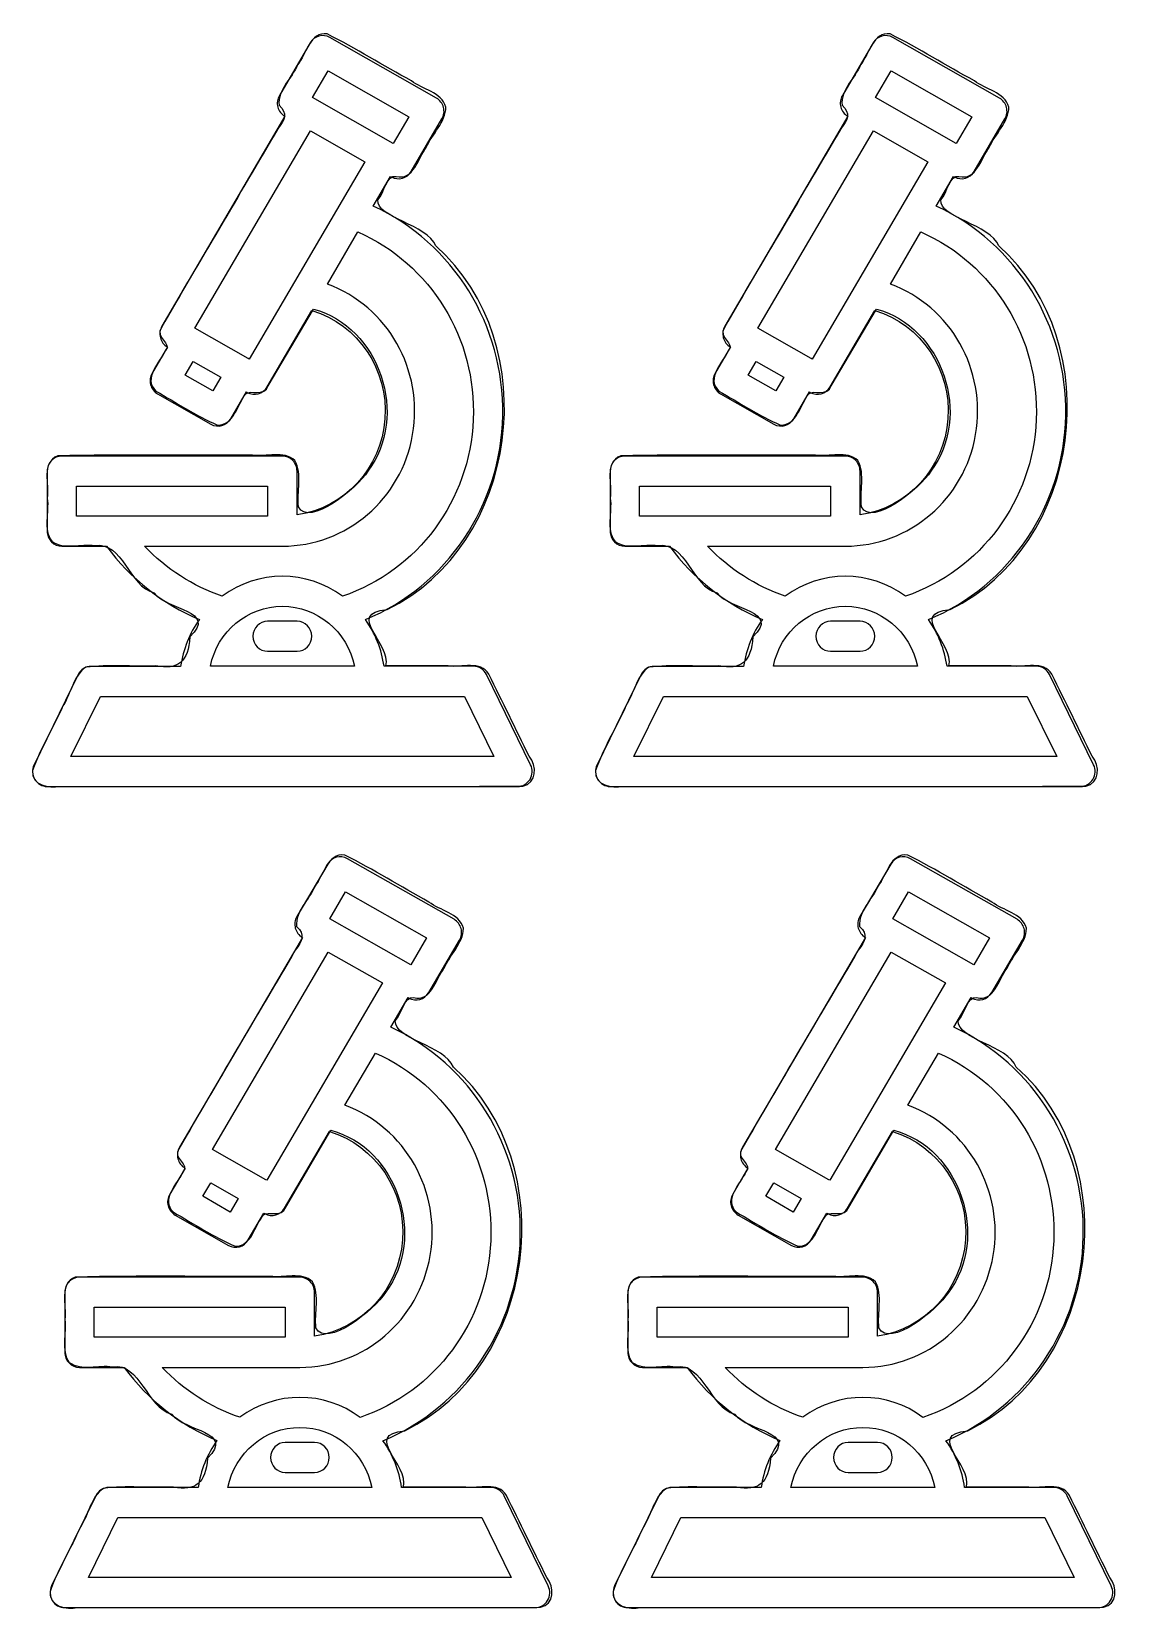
# Model space of a CAD drawing. Extents: x 9 to 547, y 9 to 398.
# Drawn here: x 142.6 to 274.9, y 8.6 to 199.2 of the extents above; entities that cross this region are included whole.
import ezdxf

# ---------------------------------------------------------------- set-up
doc = ezdxf.new("R2010")
doc.units = 0
doc.layers.add('Layer_1', color=7, linetype='CONTINUOUS')

msp = doc.modelspace()

# ---------------------------------------------------------------- linework, layer by layer
at = {"layer": 'Layer_1', "color": 7}
for points in [[(176.272739, 197.835596), (172.554219, 191.494303)], [(173.21415, 188.976603), (173.222752, 188.970934)], [(241.245646, 188.976603), (241.254248, 188.970934)], [(188.48194, 182.307576), (192.199589, 188.648868)], [(256.513436, 182.307576), (260.231085, 188.648868)], [(183.88711, 178.131442), (185.987775, 181.714444), (186.094556, 181.653778)], [(251.918606, 178.131442), (254.019272, 181.714444), (254.126052, 181.653778)], [(171.069648, 156.267431), (176.492517, 165.517006)], [(171.218634, 156.397024), (176.669618, 165.670991)], [(239.101144, 156.267431), (244.524013, 165.517006)], [(239.25013, 156.397024), (244.701114, 165.670991)], [(159.022592, 161.107085), (159.030917, 161.101415)], [(227.054088, 161.107085), (227.062413, 161.101415), (225.215611, 157.952398)], [(166.671241, 152.426148), (168.575481, 155.67427)], [(234.702737, 152.426148), (236.606977, 155.67427)], [(172.915899, 147.915193), (146.275672, 147.915193)], [(240.947395, 147.915193), (214.307168, 147.915193)], [(146.275672, 137.029239), (151.67318, 137.029239)], [(156.276137, 137.031393), (172.915824, 137.03094)], [(224.307633, 137.031393), (240.94732, 137.03094)], [(174.691833, 127.959307), (171.139813, 127.959307)], [(242.723329, 127.959307), (239.171309, 127.959307)], [(171.139813, 124.330665), (174.691833, 124.330665)], [(239.171309, 124.330665), (242.723329, 124.330665)], [(160.625656, 122.514615), (149.827692, 122.514615)], [(181.617226, 122.516316), (164.214422, 122.516316)], [(196.003956, 122.516316), (185.20599, 122.516316)], [(192.96979, 122.556906), (185.428259, 122.556906)], [(264.035452, 122.516316), (253.237486, 122.516316)], [(261.001286, 122.556906), (253.459755, 122.556906)], [(202.920681, 110.625867), (197.592649, 121.513522)], [(270.952177, 110.625867), (265.624145, 121.513522)], [(178.39261, 98.622997), (174.674089, 92.281704)], [(175.33402, 89.764005), (175.342623, 89.758335)], [(243.365516, 89.764005), (243.374119, 89.758335)], [(190.60181, 83.094977), (194.31946, 89.43627)], [(258.633306, 83.094977), (262.350956, 89.43627)], [(186.00698, 78.918844), (188.107646, 82.501845), (188.214427, 82.44118)], [(254.038476, 78.918844), (256.139142, 82.501845), (256.245923, 82.44118)], [(173.189518, 57.054832), (178.612387, 66.304408)], [(173.338505, 57.184426), (178.789489, 66.458393)], [(241.221014, 57.054832), (246.643883, 66.304408)], [(241.370001, 57.184426), (246.820985, 66.458393)], [(161.142462, 61.894486), (161.150787, 61.888816)], [(229.173958, 61.894486), (229.182283, 61.888816), (227.335481, 58.7398)], [(168.791112, 53.21355), (170.695351, 56.461672)], [(236.822608, 53.21355), (238.726847, 56.461672)], [(175.03577, 48.702595), (148.395542, 48.702595)], [(243.067266, 48.702595), (216.427039, 48.702595)], [(148.395542, 37.81664), (153.79305, 37.81664)], [(158.396008, 37.818795), (175.035695, 37.818341)], [(226.427504, 37.818795), (243.067191, 37.818341)], [(176.811703, 28.746708), (173.259683, 28.746708)], [(244.8432, 28.746708), (241.291179, 28.746708)], [(173.259683, 25.118066), (176.811703, 25.118066)], [(241.291179, 25.118066), (244.8432, 25.118066)], [(162.745527, 23.302016), (151.947563, 23.302016)], [(183.737097, 23.303717), (166.334293, 23.303717)], [(198.123827, 23.303717), (187.32586, 23.303717)], [(195.089661, 23.344308), (187.548129, 23.344308)], [(266.155323, 23.303717), (255.357356, 23.303717)], [(263.121157, 23.344308), (255.579625, 23.344308)], [(205.040551, 11.413269), (199.71252, 22.300924)], [(273.072047, 11.413269), (267.744016, 22.300924)]]:
    msp.add_lwpolyline(points, dxfattribs=at)
for points in [[(188.210504, 188.905761), (186.318288, 185.679325), (176.543287, 191.237524), (178.435503, 194.463988)], [(256.242, 188.905761), (254.349784, 185.679325), (244.574784, 191.237524), (246.466999, 194.463988)], [(168.905932, 159.640909), (168.806089, 159.697606), (168.799984, 159.703276), (162.351541, 163.369139), (176.32785, 187.206619), (182.882322, 183.479098)], [(236.937428, 159.640909), (236.837585, 159.697606), (236.83148, 159.703276), (230.383037, 163.369139), (244.359346, 187.206619), (250.913818, 183.479098)], [(164.507536, 155.799655), (161.173166, 157.697235), (162.135762, 159.337894), (165.470985, 157.442072)], [(232.539032, 155.799655), (229.204662, 157.697235), (230.167258, 159.337894), (233.502481, 157.442072)], [(148.051682, 144.288224), (171.139813, 144.288224), (171.139813, 140.659582), (148.051682, 140.659582)], [(216.083178, 144.288224), (239.171309, 144.288224), (239.171309, 140.659582), (216.083178, 140.659582)], [(172.915824, 129.773628)], [(240.94732, 129.773628)], [(171.139813, 124.330665)], [(239.171309, 124.330665)], [(197.879146, 121.551383)], [(265.910642, 121.551383)], [(147.37353, 111.63039), (150.925551, 118.887674), (194.906097, 118.887674), (198.458117, 111.63039)], [(215.405026, 111.63039), (218.957047, 118.887674), (262.937593, 118.887674), (266.489613, 111.63039)], [(190.330374, 89.693162), (188.438158, 86.466726), (178.663158, 92.024925), (180.555374, 95.25139)], [(258.36187, 89.693162), (256.469654, 86.466726), (246.694654, 92.024925), (248.58687, 95.25139)], [(171.025803, 60.428311), (170.925959, 60.485008), (170.919854, 60.490677), (164.471411, 64.15654), (178.447721, 87.994021), (185.002193, 84.2665)], [(239.057299, 60.428311), (238.957455, 60.485008), (238.95135, 60.490677), (232.502907, 64.15654), (246.479217, 87.994021), (253.033689, 84.2665)], [(166.627407, 56.587057), (163.293036, 58.484637), (164.255632, 60.125296), (167.590856, 58.229473)], [(234.658903, 56.587057), (231.324532, 58.484637), (232.287128, 60.125296), (235.622352, 58.229473)], [(150.171553, 45.075625), (173.259683, 45.075625), (173.259683, 41.446983), (150.171553, 41.446983)], [(218.203049, 45.075625), (241.291179, 45.075625), (241.291179, 41.446983), (218.203049, 41.446983)], [(175.035695, 30.561029)], [(243.067191, 30.561029)], [(173.259683, 25.118066)], [(241.291179, 25.118066)], [(199.999017, 22.338785)], [(268.030513, 22.338785)], [(149.493401, 12.417791), (153.045421, 19.675075), (197.025967, 19.675075), (200.577987, 12.417791)], [(217.524897, 12.417791), (221.076917, 19.675075), (265.057463, 19.675075), (268.609483, 12.417791)]]:
    msp.add_lwpolyline(points, close=True, dxfattribs=at)
for points in [[(178.348181, 198.920449), (176.224572, 199.208886), (175.80346, 196.485984), (174.746471, 195.17929)], [(178.660123, 198.489393), (177.82197, 198.964951), (176.765656, 198.675674), (176.272739, 197.835596)], [(188.514522, 193.24851), (185.114189, 195.111984), (181.802452, 197.183344), (178.348181, 198.920449)], [(191.539661, 191.166568), (191.539661, 191.166568), (178.660123, 198.489393), (178.660123, 198.489393)], [(246.379677, 198.920449), (244.256068, 199.208886), (243.834956, 196.485984), (242.777967, 195.17929)], [(246.691619, 198.489393), (245.853466, 198.964951), (244.797152, 198.675674), (244.304235, 197.835596)], [(256.546018, 193.24851), (253.145685, 195.111984), (249.833948, 197.183344), (246.379677, 198.920449)], [(259.571157, 191.166568), (259.571157, 191.166568), (246.691619, 198.489393), (246.691619, 198.489393)], [(244.304235, 197.835596), (244.304235, 197.835596), (240.585715, 191.494303), (240.585715, 191.494303)], [(174.746471, 195.17929), (174.070346, 193.553404), (172.340785, 192.176619), (172.517904, 190.313003)], [(242.777967, 195.17929), (242.101842, 193.553404), (240.372281, 192.176619), (240.5494, 190.313003)], [(192.688492, 190.08974), (192.143121, 191.921806), (189.859154, 192.182247), (188.514522, 193.24851)], [(260.719988, 190.08974), (260.174617, 191.921806), (257.89065, 192.182247), (256.546018, 193.24851)], [(172.554219, 191.494303), (172.307373, 191.072847), (172.238237, 190.567195), (172.362591, 190.092772)], [(192.391218, 190.050398), (192.266865, 190.524821), (191.959635, 190.927519), (191.539661, 191.166568)], [(240.585715, 191.494303), (240.338869, 191.072847), (240.269733, 190.567195), (240.394087, 190.092772)], [(260.422714, 190.050398), (260.298361, 190.524821), (259.991131, 190.927519), (259.571157, 191.166568)], [(173.222752, 188.970934), (173.222752, 188.970934), (158.362645, 163.624812), (158.362645, 163.624812)], [(172.517904, 190.313003), (173.580594, 189.299095), (173.239495, 188.569617), (172.3617, 187.449378)], [(172.362591, 190.092772), (172.486945, 189.618349), (172.794175, 189.215652), (173.21415, 188.976603)], [(190.309688, 185.208474), (191.029968, 186.850447), (192.628376, 188.237777), (192.688492, 190.08974)], [(192.199589, 188.648868), (192.446435, 189.070324), (192.515572, 189.575976), (192.391218, 190.050398)], [(241.254248, 188.970934), (241.254248, 188.970934), (226.394141, 163.624812), (226.394141, 163.624812)], [(240.5494, 190.313003), (241.61209, 189.299095), (241.270991, 188.569617), (240.393196, 187.449378)], [(240.394087, 190.092772), (240.518441, 189.618349), (240.825671, 189.215652), (241.245646, 188.976603)], [(258.341184, 185.208474), (259.061464, 186.850447), (260.659872, 188.237777), (260.719988, 190.08974)], [(260.231085, 188.648868), (260.477931, 189.070324), (260.547068, 189.575976), (260.422714, 190.050398)], [(172.3617, 187.449378), (167.683185, 179.442256), (162.919548, 171.479957), (158.294108, 163.444896)], [(240.393196, 187.449378), (235.714681, 179.442256), (230.951044, 171.479957), (226.325604, 163.444896)], [(186.648885, 181.706382), (188.779909, 181.159635), (189.312302, 183.90755), (190.309688, 185.208474)], [(254.680381, 181.706382), (256.811405, 181.159635), (257.343798, 183.90755), (258.341184, 185.208474)], [(184.442953, 178.897812), (185.233715, 179.658158), (185.546257, 181.977282), (186.648885, 181.706382)], [(186.094556, 181.653778), (186.932674, 181.177926), (187.989198, 181.467261), (188.48194, 182.307576)], [(252.474449, 178.897812), (253.265211, 179.658158), (253.577753, 181.977282), (254.680381, 181.706382)], [(254.126052, 181.653778), (254.96417, 181.177926), (256.020694, 181.467261), (256.513436, 182.307576)], [(199.551141, 152.833582), (199.75465, 163.708289), (193.59276, 173.659919), (183.88711, 178.131442)], [(191.457995, 173.30128), (190.412012, 175.94491), (184.314771, 176.637723), (184.442953, 178.897812)], [(267.582637, 152.833582), (267.786146, 163.708289), (261.624256, 173.659919), (251.918606, 178.131442)], [(259.489491, 173.30128), (258.443508, 175.94491), (252.346268, 176.637723), (252.474449, 178.897812)], [(178.355512, 168.696356), (178.355512, 168.696356), (182.047835, 174.99436), (182.047835, 174.99436)], [(182.047835, 174.99436), (190.850436, 171.131404), (196.397447, 162.109999), (195.982238, 152.33208)], [(246.387008, 168.696356), (246.387008, 168.696356), (250.079331, 174.99436), (250.079331, 174.99436)], [(250.079331, 174.99436), (258.881932, 171.131404), (264.428943, 162.109999), (264.013734, 152.33208)], [(185.58661, 129.370401), (201.512962, 137.142862), (204.764577, 161.472078), (191.457995, 173.30128)], [(253.618106, 129.370401), (269.544458, 137.142862), (272.796073, 161.472078), (259.489491, 173.30128)], [(188.659447, 150.528764), (190.0009, 158.337605), (185.6542, 166.001576), (178.355512, 168.696356)], [(256.690943, 150.528764), (258.032396, 158.337605), (253.685697, 166.001576), (246.387008, 168.696356)], [(176.492517, 165.517006), (182.077167, 163.807519), (185.746346, 158.360079), (185.313623, 152.420764)], [(176.669618, 165.670991), (184.65167, 163.57388), (188.293055, 152.729367), (183.244806, 146.089225)], [(244.524013, 165.517006), (250.108663, 163.807519), (253.777842, 158.360079), (253.345119, 152.420764)], [(244.701114, 165.670991), (252.683166, 163.57388), (256.324551, 152.729367), (251.276302, 146.089225)], [(158.294108, 163.444896), (157.459411, 162.23106), (159.660858, 161.541431), (158.777009, 160.664664)], [(158.362645, 163.624812), (158.115791, 163.203352), (158.046652, 162.697691), (158.17101, 162.223261)], [(158.17101, 162.223261), (158.295367, 161.748832), (158.602607, 161.34613), (159.022592, 161.107085)], [(226.325604, 163.444896), (225.490907, 162.23106), (227.692354, 161.541431), (226.808505, 160.664664)], [(226.394141, 163.624812), (226.147288, 163.203352), (226.078148, 162.697691), (226.202506, 162.223261)], [(226.202506, 162.223261), (226.326863, 161.748832), (226.634103, 161.34613), (227.054088, 161.107085)], [(158.777009, 160.664664), (158.09841, 159.194423), (156.023151, 157.339931), (157.62957, 155.771688)], [(159.030917, 161.101415), (159.030917, 161.101415), (157.184115, 157.952398), (157.184115, 157.952398)], [(226.808505, 160.664664), (226.129906, 159.194423), (224.054647, 157.339931), (225.661066, 155.771688)], [(157.184115, 157.952398), (156.937261, 157.530935), (156.86812, 157.025272), (156.992474, 156.550839)], [(156.992474, 156.550839), (157.116828, 156.076406), (157.424063, 155.673698), (157.844045, 155.434642)], [(168.499364, 155.441298), (169.028027, 155.968802), (170.728894, 155.023507), (171.218634, 156.397024)], [(225.215611, 157.952398), (224.968757, 157.530935), (224.899616, 157.025272), (225.02397, 156.550839)], [(225.02397, 156.550839), (225.148324, 156.076406), (225.455559, 155.673698), (225.875541, 155.434642)], [(236.53086, 155.441298), (237.059523, 155.968802), (238.76039, 155.023507), (239.25013, 156.397024)], [(157.62957, 155.771688), (160.088214, 154.386745), (162.494551, 152.777402), (165.074075, 151.671375)], [(157.844045, 155.434642), (157.844045, 155.434642), (164.283858, 151.772351), (164.283858, 151.772351)], [(165.074075, 151.671375), (167.090571, 151.610265), (167.452916, 154.160498), (168.499364, 155.441298)], [(168.575481, 155.67427), (168.575481, 155.67427), (168.682262, 155.613605), (168.682262, 155.613605)], [(168.682262, 155.613605), (169.520389, 155.137776), (170.576904, 155.427121), (171.069648, 156.267431)], [(225.661066, 155.771688), (228.11971, 154.386745), (230.526047, 152.777402), (233.105571, 151.671375)], [(225.875541, 155.434642), (225.875541, 155.434642), (232.315354, 151.772351), (232.315354, 151.772351)], [(233.105571, 151.671375), (235.122067, 151.610265), (235.484412, 154.160498), (236.53086, 155.441298)], [(236.606977, 155.67427), (236.606977, 155.67427), (236.713758, 155.613605), (236.713758, 155.613605)], [(236.713758, 155.613605), (237.551885, 155.137776), (238.6084, 155.427121), (239.101144, 156.267431)], [(182.952054, 128.165824), (192.817911, 132.255114), (199.347632, 141.958874), (199.551141, 152.833582)], [(250.98355, 128.165824), (260.849407, 132.255114), (267.379128, 141.958874), (267.582637, 152.833582)], [(164.283858, 151.772351), (165.121975, 151.296499), (166.1785, 151.585833), (166.671241, 152.426148)], [(185.313623, 152.420764), (184.8809, 146.481449), (180.46275, 141.648927), (174.691908, 140.802854)], [(195.982238, 152.33208), (195.567029, 142.554162), (189.276127, 134.057364), (180.179137, 130.987645)], [(232.315354, 151.772351), (233.153471, 151.296499), (234.209996, 151.585833), (234.702737, 152.426148)], [(253.345119, 152.420764), (252.912396, 146.481449), (248.494246, 141.648927), (242.723404, 140.802854)], [(264.013734, 152.33208), (263.598525, 142.554162), (257.307623, 134.057364), (248.210633, 130.987645)], [(172.915824, 137.03094), (180.676571, 137.025886), (187.317994, 142.719923), (188.659447, 150.528764)], [(240.94732, 137.03094), (248.708067, 137.025886), (255.34949, 142.719923), (256.690943, 150.528764)], [(145.768661, 147.941756), (143.736014, 147.130305), (144.755752, 144.51109), (144.510894, 142.828416)], [(145.0197, 147.383919), (144.686606, 147.043635), (144.499533, 146.582075), (144.499662, 146.100844)], [(146.275672, 147.915193), (145.804603, 147.915318), (145.352793, 147.724204), (145.0197, 147.383919)], [(169.320382, 148.022761), (161.472462, 147.968189), (153.603637, 148.131622), (145.768661, 147.941756)], [(174.440289, 147.375341), (173.069442, 148.634057), (170.993394, 147.765732), (169.320382, 148.022761)], [(174.171871, 147.383919), (173.838777, 147.724203), (173.386968, 147.915318), (172.915899, 147.915193)], [(174.691908, 146.100844), (174.692037, 146.582075), (174.504964, 147.043634), (174.171871, 147.383919)], [(174.859674, 141.791741), (174.64481, 143.627019), (175.328514, 145.705343), (174.440289, 147.375341)], [(213.800157, 147.941756), (211.76751, 147.130305), (212.787248, 144.51109), (212.54239, 142.828416)], [(213.051196, 147.383919), (212.718102, 147.043635), (212.531029, 146.582075), (212.531158, 146.100844)], [(214.307168, 147.915193), (213.836099, 147.915318), (213.384289, 147.724204), (213.051196, 147.383919)], [(237.351878, 148.022761), (229.503959, 147.968189), (221.635133, 148.131622), (213.800157, 147.941756)], [(242.471785, 147.375341), (241.100939, 148.634057), (239.02489, 147.765732), (237.351878, 148.022761)], [(242.203367, 147.383919), (241.870273, 147.724203), (241.418464, 147.915318), (240.947395, 147.915193)], [(242.723404, 146.100844), (242.723533, 146.582075), (242.53646, 147.043634), (242.203367, 147.383919)], [(242.89117, 141.791741), (242.676306, 143.627019), (243.36001, 145.705343), (242.471785, 147.375341)], [(144.499662, 146.100844), (144.499662, 146.100844), (144.499662, 138.84356), (144.499662, 138.84356)], [(174.691908, 140.802854), (174.691908, 140.802854), (174.691908, 146.100844), (174.691908, 146.100844)], [(183.244806, 146.089225), (182.001062, 144.017609), (176.069319, 139.273712), (174.859674, 141.791741)], [(212.531158, 146.100844), (212.531158, 146.100844), (212.531158, 138.84356), (212.531158, 138.84356)], [(242.723404, 140.802854), (242.723404, 140.802854), (242.723404, 146.100844), (242.723404, 146.100844)], [(251.276302, 146.089225), (250.032558, 144.017609), (244.100815, 139.273712), (242.89117, 141.791741)], [(144.510894, 142.828416), (144.745456, 141.123202), (143.969761, 139.086688), (145.051868, 137.62253)], [(212.54239, 142.828416), (212.776952, 141.123202), (212.001258, 139.086688), (213.083364, 137.62253)], [(144.499662, 138.84356), (144.49954, 138.362333), (144.686616, 137.900781), (145.019709, 137.560503)], [(145.019709, 137.560503), (145.352802, 137.220224), (145.804608, 137.029114), (146.275672, 137.029239)], [(145.051868, 137.62253), (146.548421, 136.573946), (148.560481, 137.344268), (150.271015, 137.108186)], [(150.271015, 137.108186), (153.659266, 137.620995), (154.317897, 132.194177), (157.440041, 131.389719)], [(212.531158, 138.84356), (212.531036, 138.362333), (212.718112, 137.900781), (213.051205, 137.560503)], [(213.051205, 137.560503), (213.384298, 137.220224), (213.836104, 137.029114), (214.307168, 137.029239)], [(213.083364, 137.62253), (214.579917, 136.573946), (216.591977, 137.344268), (218.302511, 137.108186)], [(218.302511, 137.108186), (221.690762, 137.620995), (222.349393, 132.194177), (225.471537, 131.389719)], [(151.67318, 137.029239), (154.564671, 133.101366), (158.442356, 130.045644), (162.895414, 128.18581)], [(165.659189, 130.993314), (162.098884, 132.199791), (158.878839, 134.271919), (156.276137, 137.031393)], [(214.307168, 137.029239), (214.307168, 137.029239), (219.704676, 137.029239), (219.704676, 137.029239)], [(219.704676, 137.029239), (222.596167, 133.101366), (226.473852, 130.045644), (230.926911, 128.18581)], [(233.690685, 130.993314), (230.13038, 132.199791), (226.910335, 134.271919), (224.307633, 137.031393)], [(180.179137, 130.987645), (175.852272, 134.205367), (169.98846, 134.207657), (165.659189, 130.993314)], [(248.210633, 130.987645), (243.883768, 134.205367), (238.019956, 134.207657), (233.690685, 130.993314)], [(157.440041, 131.389719), (158.995204, 129.24264), (165.129262, 129.322821), (161.74185, 126.066958)], [(164.214422, 122.516316), (165.063753, 126.736981), (168.697899, 129.768002), (172.915824, 129.773628)], [(172.915824, 129.773628), (177.13375, 129.768002), (180.767896, 126.736981), (181.617226, 122.516316)], [(225.471537, 131.389719), (227.026701, 129.24264), (233.160758, 129.322821), (229.773346, 126.066958)], [(232.245918, 122.516316), (233.095249, 126.736981), (236.729395, 129.768002), (240.94732, 129.773628)], [(240.94732, 129.773628), (245.165246, 129.768002), (248.799392, 126.736981), (249.648723, 122.516316)], [(162.895414, 128.18581), (161.694103, 126.514693), (160.914523, 124.566842), (160.625656, 122.514615)], [(171.139813, 127.959307), (170.160463, 127.957126), (169.367674, 127.145466), (169.367674, 126.144986)], [(176.463972, 126.144986), (176.463972, 127.145466), (175.671183, 127.957126), (174.691833, 127.959307)], [(185.428259, 122.556906), (186.13428, 125.270316), (180.441286, 128.907588), (185.58661, 129.370401)], [(185.20599, 122.516316), (184.918423, 124.5595), (184.144483, 126.499388), (182.952054, 128.165824)], [(230.926911, 128.18581), (229.725599, 126.514693), (228.946019, 124.566842), (228.657152, 122.514615)], [(239.171309, 127.959307), (238.191959, 127.957126), (237.39917, 127.145466), (237.39917, 126.144986)], [(244.495469, 126.144986), (244.495469, 127.145466), (243.702679, 127.957126), (242.723329, 127.959307)], [(253.459755, 122.556906), (254.165776, 125.270316), (248.472782, 128.907588), (253.618106, 129.370401)], [(253.237486, 122.516316), (252.949919, 124.5595), (252.175979, 126.499388), (250.98355, 128.165824)], [(161.74185, 126.066958), (161.54838, 123.048995), (160.30669, 122.057684), (157.628904, 122.555286)], [(169.367674, 126.144986), (169.367674, 125.144505), (170.160463, 124.332845), (171.139813, 124.330665)], [(174.691833, 124.330665), (175.671183, 124.332845), (176.463972, 125.144505), (176.463972, 126.144986)], [(229.773346, 126.066958), (229.579876, 123.048995), (228.338186, 122.057684), (225.6604, 122.555286)], [(237.39917, 126.144986), (237.39917, 125.144505), (238.191959, 124.332845), (239.171309, 124.330665)], [(242.723329, 124.330665), (243.702679, 124.332845), (244.495469, 125.144505), (244.495469, 126.144986)], [(149.171423, 122.41175), (147.649855, 121.373398), (147.37469, 119.230014), (146.39323, 117.725722)], [(149.827692, 122.514615), (149.154937, 122.514776), (148.53986, 122.126536), (148.238998, 121.511821)], [(157.628904, 122.555286), (154.816739, 122.455521), (151.952314, 122.752258), (149.171423, 122.41175)], [(197.879138, 121.551469), (196.854762, 123.277232), (194.577001, 122.300644), (192.96979, 122.556906)], [(197.592649, 121.513522), (197.291788, 122.128236), (196.676712, 122.516476), (196.003956, 122.516316)], [(217.202919, 122.41175), (215.681351, 121.373398), (215.406186, 119.230014), (214.424726, 117.725722)], [(217.859189, 122.514615), (217.186433, 122.514776), (216.571356, 122.126536), (216.270494, 121.511821)], [(225.6604, 122.555286), (222.848235, 122.455521), (219.98381, 122.752258), (217.202919, 122.41175)], [(228.657152, 122.514615), (228.657152, 122.514615), (217.859189, 122.514615), (217.859189, 122.514615)], [(249.648723, 122.516316), (249.648723, 122.516316), (232.245918, 122.516316), (232.245918, 122.516316)], [(265.910634, 121.551469), (264.886258, 123.277232), (262.608498, 122.300644), (261.001286, 122.556906)], [(265.624145, 121.513522), (265.323284, 122.128236), (264.708208, 122.516476), (264.035452, 122.516316)], [(148.238998, 121.511821), (148.238998, 121.511821), (142.910968, 110.625867), (142.910968, 110.625867)], [(202.741077, 111.641365), (201.120433, 114.944695), (199.499791, 118.248053), (197.879146, 121.551383)], [(216.270494, 121.511821), (216.270494, 121.511821), (210.942464, 110.625867), (210.942464, 110.625867)], [(270.772573, 111.641365), (269.151929, 114.944695), (267.531287, 118.248053), (265.910642, 121.551383)], [(146.39323, 117.725722), (145.22026, 115.11276), (143.67618, 112.629266), (142.729402, 109.93689)], [(214.424726, 117.725722), (213.251756, 115.11276), (211.707676, 112.629266), (210.760898, 109.93689)], [(142.910968, 110.625867), (142.636028, 110.063375), (142.665623, 109.395589), (142.989195, 108.860779)], [(201.992655, 108.038683), (203.696615, 108.37038), (203.685881, 110.521865), (202.741077, 111.641365)], [(202.842453, 108.860778), (203.166025, 109.395588), (203.195621, 110.063375), (202.920681, 110.625867)], [(210.942464, 110.625867), (210.667524, 110.063375), (210.69712, 109.395589), (211.020691, 108.860779)], [(270.024151, 108.038683), (271.728111, 108.37038), (271.717378, 110.521865), (270.772573, 111.641365)], [(270.873949, 108.860778), (271.197521, 109.395588), (271.227117, 110.063375), (270.952177, 110.625867)], [(142.729402, 109.93689), (142.607979, 108.084273), (144.693995, 107.780687), (146.056689, 108.002301)], [(142.989195, 108.860779), (143.312766, 108.325969), (143.884221, 108.000318), (144.499662, 108.000019)], [(201.331985, 108.000019), (201.947426, 108.000317), (202.518882, 108.325968), (202.842453, 108.860778)], [(210.760898, 109.93689), (210.639475, 108.084273), (212.725491, 107.780687), (214.088186, 108.002301)], [(211.020691, 108.860779), (211.344262, 108.325969), (211.915717, 108.000318), (212.531158, 108.000019)], [(269.363481, 108.000019), (269.978922, 108.000317), (270.550378, 108.325968), (270.873949, 108.860778)], [(144.499662, 108.000019), (144.499662, 108.000019), (201.331985, 108.000019), (201.331985, 108.000019)], [(146.056689, 108.002301), (164.701261, 108.027882), (183.351823, 107.953698), (201.992655, 108.038683)], [(212.531158, 108.000019), (212.531158, 108.000019), (269.363481, 108.000019), (269.363481, 108.000019)], [(214.088186, 108.002301), (232.732757, 108.027882), (251.383319, 107.953698), (270.024151, 108.038683)], [(180.468052, 99.70785), (178.344442, 99.996288), (177.923331, 97.273385), (176.866342, 95.966691)], [(180.779993, 99.276795), (179.94184, 99.752352), (178.885526, 99.463075), (178.39261, 98.622997)], [(190.634392, 94.035912), (187.234059, 95.899385), (183.922322, 97.970746), (180.468052, 99.70785)], [(193.659531, 91.953969), (193.659531, 91.953969), (180.779993, 99.276795), (180.779993, 99.276795)], [(248.499548, 99.70785), (246.375938, 99.996288), (245.954827, 97.273385), (244.897838, 95.966691)], [(248.811489, 99.276795), (247.973336, 99.752352), (246.917022, 99.463075), (246.424106, 98.622997)], [(258.665888, 94.035912), (255.265555, 95.899385), (251.953818, 97.970746), (248.499548, 99.70785)], [(261.691027, 91.953969), (261.691027, 91.953969), (248.811489, 99.276795), (248.811489, 99.276795)], [(246.424106, 98.622997), (246.424106, 98.622997), (242.705585, 92.281704), (242.705585, 92.281704)], [(176.866342, 95.966691), (176.190216, 94.340806), (174.460656, 92.964021), (174.637774, 91.100405)], [(244.897838, 95.966691), (244.221712, 94.340806), (242.492152, 92.964021), (242.66927, 91.100405)], [(194.808363, 90.877141), (194.262991, 92.709208), (191.979025, 92.969648), (190.634392, 94.035912)], [(262.839859, 90.877141), (262.294487, 92.709208), (260.010521, 92.969648), (258.665888, 94.035912)], [(174.674089, 92.281704), (174.427244, 91.860248), (174.358107, 91.354596), (174.482461, 90.880174)], [(194.511089, 90.8378), (194.386735, 91.312223), (194.079505, 91.714921), (193.659531, 91.953969)], [(242.705585, 92.281704), (242.45874, 91.860248), (242.389603, 91.354596), (242.513957, 90.880174)], [(262.542585, 90.8378), (262.418231, 91.312223), (262.111001, 91.714921), (261.691027, 91.953969)], [(175.342623, 89.758335), (175.342623, 89.758335), (160.482515, 64.412214), (160.482515, 64.412214)], [(174.637774, 91.100405), (175.700465, 90.086497), (175.359366, 89.357018), (174.48157, 88.23678)], [(174.482461, 90.880174), (174.606815, 90.405751), (174.914046, 90.003053), (175.33402, 89.764005)], [(192.429558, 85.995876), (193.149839, 87.637849), (194.748247, 89.025179), (194.808363, 90.877141)], [(194.31946, 89.43627), (194.566305, 89.857725), (194.635442, 90.363378), (194.511089, 90.8378)], [(243.374119, 89.758335), (243.374119, 89.758335), (228.514011, 64.412214), (228.514011, 64.412214)], [(242.66927, 91.100405), (243.731961, 90.086497), (243.390862, 89.357018), (242.513066, 88.23678)], [(242.513957, 90.880174), (242.638311, 90.405751), (242.945542, 90.003053), (243.365516, 89.764005)], [(260.461054, 85.995876), (261.181335, 87.637849), (262.779743, 89.025179), (262.839859, 90.877141)], [(262.350956, 89.43627), (262.597801, 89.857725), (262.666938, 90.363378), (262.542585, 90.8378)], [(174.48157, 88.23678), (169.803056, 80.229658), (165.039418, 72.267359), (160.413979, 64.232297)], [(242.513066, 88.23678), (237.834552, 80.229658), (233.070915, 72.267359), (228.445475, 64.232297)], [(188.768756, 82.493783), (190.899779, 81.947037), (191.432172, 84.694952), (192.429558, 85.995876)], [(256.800252, 82.493783), (258.931275, 81.947037), (259.463668, 84.694952), (260.461054, 85.995876)], [(186.562824, 79.685214), (187.353586, 80.445559), (187.666127, 82.764684), (188.768756, 82.493783)], [(188.214427, 82.44118), (189.052544, 81.965328), (190.109069, 82.254663), (190.60181, 83.094977)], [(254.59432, 79.685214), (255.385082, 80.445559), (255.697623, 82.764684), (256.800252, 82.493783)], [(256.245923, 82.44118), (257.08404, 81.965328), (258.140565, 82.254663), (258.633306, 83.094977)], [(201.671011, 53.620983), (201.87452, 64.495691), (195.71263, 74.44732), (186.00698, 78.918844)], [(193.577865, 74.088681), (192.531883, 76.732312), (186.434642, 77.425124), (186.562824, 79.685214)], [(269.702507, 53.620983), (269.906016, 64.495691), (263.744126, 74.44732), (254.038476, 78.918844)], [(261.609361, 74.088681), (260.563379, 76.732312), (254.466138, 77.425124), (254.59432, 79.685214)], [(180.475383, 69.483757), (180.475383, 69.483757), (184.167705, 75.781762), (184.167705, 75.781762)], [(184.167705, 75.781762), (192.970307, 71.918806), (198.517317, 62.8974), (198.102108, 53.119482)], [(248.506879, 69.483757), (248.506879, 69.483757), (252.199201, 75.781762), (252.199201, 75.781762)], [(252.199201, 75.781762), (261.001803, 71.918806), (266.548813, 62.8974), (266.133605, 53.119482)], [(187.706481, 30.157803), (203.632832, 37.930264), (206.884448, 62.25948), (193.577865, 74.088681)], [(255.737977, 30.157803), (271.664328, 37.930264), (274.915944, 62.25948), (261.609361, 74.088681)], [(190.779318, 51.316166), (192.12077, 59.125007), (187.774071, 66.788978), (180.475383, 69.483757)], [(258.810814, 51.316166), (260.152266, 59.125007), (255.805567, 66.788978), (248.506879, 69.483757)], [(178.612387, 66.304408), (184.197038, 64.594921), (187.866216, 59.14748), (187.433493, 53.208165)], [(178.789489, 66.458393), (186.77154, 64.361281), (190.412926, 53.516769), (185.364677, 46.876626)], [(246.643883, 66.304408), (252.228534, 64.594921), (255.897712, 59.14748), (255.464989, 53.208165)], [(246.820985, 66.458393), (254.803036, 64.361281), (258.444422, 53.516769), (253.396173, 46.876626)], [(160.413979, 64.232297), (159.579281, 63.018461), (161.780728, 62.328832), (160.896879, 61.452066)], [(160.482515, 64.412214), (160.235662, 63.990754), (160.166523, 63.485093), (160.29088, 63.010663)], [(160.29088, 63.010663), (160.415238, 62.536233), (160.722477, 62.133532), (161.142462, 61.894486)], [(228.445475, 64.232297), (227.610778, 63.018461), (229.812224, 62.328832), (228.928375, 61.452066)], [(228.514011, 64.412214), (228.267158, 63.990754), (228.198019, 63.485093), (228.322376, 63.010663)], [(228.322376, 63.010663), (228.446734, 62.536233), (228.753973, 62.133532), (229.173958, 61.894486)], [(160.896879, 61.452066), (160.21828, 59.981825), (158.143022, 58.127333), (159.749441, 56.55909)], [(161.150787, 61.888816), (161.150787, 61.888816), (159.303985, 58.7398), (159.303985, 58.7398)], [(228.928375, 61.452066), (228.249776, 59.981825), (226.174518, 58.127333), (227.780937, 56.55909)], [(159.303985, 58.7398), (159.057132, 58.318337), (158.98799, 57.812674), (159.112344, 57.338241)], [(159.112344, 57.338241), (159.236698, 56.863807), (159.543933, 56.461099), (159.963916, 56.222044)], [(227.335481, 58.7398), (227.088628, 58.318337), (227.019486, 57.812674), (227.14384, 57.338241)], [(227.14384, 57.338241), (227.268194, 56.863807), (227.575429, 56.461099), (227.995412, 56.222044)], [(159.749441, 56.55909), (162.208085, 55.174147), (164.614422, 53.564804), (167.193945, 52.458777)], [(159.963916, 56.222044), (159.963916, 56.222044), (166.403728, 52.559752), (166.403728, 52.559752)], [(167.193945, 52.458777), (169.210441, 52.397667), (169.572786, 54.947899), (170.619234, 56.2287)], [(170.619234, 56.2287), (171.147898, 56.756204), (172.848764, 55.810909), (173.338505, 57.184426)], [(170.695351, 56.461672), (170.695351, 56.461672), (170.802132, 56.401007), (170.802132, 56.401007)], [(170.802132, 56.401007), (171.64026, 55.925178), (172.696774, 56.214522), (173.189518, 57.054832)], [(227.780937, 56.55909), (230.239581, 55.174147), (232.645918, 53.564804), (235.225441, 52.458777)], [(227.995412, 56.222044), (227.995412, 56.222044), (234.435224, 52.559752), (234.435224, 52.559752)], [(235.225441, 52.458777), (237.241937, 52.397667), (237.604282, 54.947899), (238.65073, 56.2287)], [(238.65073, 56.2287), (239.179394, 56.756204), (240.88026, 55.810909), (241.370001, 57.184426)], [(238.726847, 56.461672), (238.726847, 56.461672), (238.833628, 56.401007), (238.833628, 56.401007)], [(238.833628, 56.401007), (239.671756, 55.925178), (240.72827, 56.214522), (241.221014, 57.054832)], [(185.071925, 28.953226), (194.937782, 33.042515), (201.467502, 42.746276), (201.671011, 53.620983)], [(253.103421, 28.953226), (262.969278, 33.042515), (269.498998, 42.746276), (269.702507, 53.620983)], [(166.403728, 52.559752), (167.241845, 52.0839), (168.29837, 52.373235), (168.791112, 53.21355)], [(187.433493, 53.208165), (187.00077, 47.26885), (182.58262, 42.436329), (176.811778, 41.590256)], [(198.102108, 53.119482), (197.6869, 43.341564), (191.395997, 34.844766), (182.299007, 31.775046)], [(234.435224, 52.559752), (235.273342, 52.0839), (236.329866, 52.373235), (236.822608, 53.21355)], [(255.464989, 53.208165), (255.032266, 47.26885), (250.614116, 42.436329), (244.843274, 41.590256)], [(266.133605, 53.119482), (265.718396, 43.341564), (259.427493, 34.844766), (250.330503, 31.775046)], [(175.035695, 37.818341), (182.796441, 37.813288), (189.437865, 43.507324), (190.779318, 51.316166)], [(243.067191, 37.818341), (250.827937, 37.813288), (257.469361, 43.507324), (258.810814, 51.316166)], [(147.888531, 48.729157), (145.855885, 47.917707), (146.875622, 45.298492), (146.630764, 43.615817)], [(147.13957, 48.171321), (146.806476, 47.831036), (146.619403, 47.369477), (146.619532, 46.888245)], [(148.395542, 48.702595), (147.924474, 48.70272), (147.472664, 48.511605), (147.13957, 48.171321)], [(171.440252, 48.810163), (163.592333, 48.755591), (155.723508, 48.919023), (147.888531, 48.729157)], [(176.56016, 48.162742), (175.189313, 49.421458), (173.113264, 48.553133), (171.440252, 48.810163)], [(176.291741, 48.17132), (175.958648, 48.511604), (175.506838, 48.702719), (175.03577, 48.702595)], [(176.811778, 46.888245), (176.811907, 47.369476), (176.624835, 47.831036), (176.291741, 48.17132)], [(176.979545, 42.579142), (176.764681, 44.41442), (177.448385, 46.492744), (176.56016, 48.162742)], [(215.920027, 48.729157), (213.887381, 47.917707), (214.907118, 45.298492), (214.66226, 43.615817)], [(215.171066, 48.171321), (214.837972, 47.831036), (214.650899, 47.369477), (214.651028, 46.888245)], [(216.427039, 48.702595), (215.95597, 48.70272), (215.50416, 48.511605), (215.171066, 48.171321)], [(239.471749, 48.810163), (231.623829, 48.755591), (223.755004, 48.919023), (215.920027, 48.729157)], [(244.591656, 48.162742), (243.220809, 49.421458), (241.144761, 48.553133), (239.471749, 48.810163)], [(244.323237, 48.17132), (243.990144, 48.511604), (243.538334, 48.702719), (243.067266, 48.702595)], [(244.843274, 46.888245), (244.843403, 47.369476), (244.656331, 47.831036), (244.323237, 48.17132)], [(245.011041, 42.579142), (244.796177, 44.41442), (245.479881, 46.492744), (244.591656, 48.162742)], [(146.619532, 46.888245), (146.619532, 46.888245), (146.619532, 39.630961), (146.619532, 39.630961)], [(176.811778, 41.590256), (176.811778, 41.590256), (176.811778, 46.888245), (176.811778, 46.888245)], [(185.364677, 46.876626), (184.120932, 44.80501), (178.189189, 40.061113), (176.979545, 42.579142)], [(214.651028, 46.888245), (214.651028, 46.888245), (214.651028, 39.630961), (214.651028, 39.630961)], [(244.843274, 41.590256), (244.843274, 41.590256), (244.843274, 46.888245), (244.843274, 46.888245)], [(253.396173, 46.876626), (252.152428, 44.80501), (246.220685, 40.061113), (245.011041, 42.579142)], [(146.630764, 43.615817), (146.865327, 41.910603), (146.089632, 39.87409), (147.171738, 38.409932)], [(214.66226, 43.615817), (214.896823, 41.910603), (214.121128, 39.87409), (215.203234, 38.409932)], [(146.619532, 39.630961), (146.619411, 39.149735), (146.806487, 38.688182), (147.13958, 38.347904)], [(147.13958, 38.347904), (147.472673, 38.007626), (147.924478, 37.816515), (148.395542, 37.81664)], [(147.171738, 38.409932), (148.668291, 37.361347), (150.680352, 38.13167), (152.390885, 37.895588)], [(152.390885, 37.895588), (155.779136, 38.408397), (156.437768, 32.981579), (159.559911, 32.17712)], [(214.651028, 39.630961), (214.650907, 39.149735), (214.837983, 38.688182), (215.171076, 38.347904)], [(215.171076, 38.347904), (215.504169, 38.007626), (215.955975, 37.816515), (216.427039, 37.81664)], [(215.203234, 38.409932), (216.699787, 37.361347), (218.711848, 38.13167), (220.422381, 37.895588)], [(220.422381, 37.895588), (223.810632, 38.408397), (224.469264, 32.981579), (227.591407, 32.17712)], [(153.79305, 37.81664), (156.684541, 33.888767), (160.562226, 30.833045), (165.015285, 28.973211)], [(167.779059, 31.780716), (164.218754, 32.987193), (160.998709, 35.059321), (158.396008, 37.818795)], [(216.427039, 37.81664), (216.427039, 37.81664), (221.824546, 37.81664), (221.824546, 37.81664)], [(221.824546, 37.81664), (224.716038, 33.888767), (228.593722, 30.833045), (233.046781, 28.973211)], [(235.810555, 31.780716), (232.25025, 32.987193), (229.030205, 35.059321), (226.427504, 37.818795)], [(182.299007, 31.775046), (177.972142, 34.992769), (172.10833, 34.995059), (167.779059, 31.780716)], [(250.330503, 31.775046), (246.003639, 34.992769), (240.139826, 34.995059), (235.810555, 31.780716)], [(159.559911, 32.17712), (161.115075, 30.030041), (167.249133, 30.110223), (163.86172, 26.854359)], [(166.334293, 23.303717), (167.183623, 27.524382), (170.817769, 30.555403), (175.035695, 30.561029)], [(175.035695, 30.561029), (179.25362, 30.555403), (182.887766, 27.524382), (183.737097, 23.303717)], [(227.591407, 32.17712), (229.146571, 30.030041), (235.280629, 30.110223), (231.893216, 26.854359)], [(234.365789, 23.303717), (235.215119, 27.524382), (238.849265, 30.555403), (243.067191, 30.561029)], [(243.067191, 30.561029), (247.285116, 30.555403), (250.919262, 27.524382), (251.768593, 23.303717)], [(165.015285, 28.973211), (163.813973, 27.302094), (163.034393, 25.354244), (162.745527, 23.302016)], [(173.259683, 28.746708), (172.280334, 28.744528), (171.487544, 27.932868), (171.487544, 26.932387)], [(178.583843, 26.932387), (178.583843, 27.932868), (177.791053, 28.744528), (176.811703, 28.746708)], [(187.548129, 23.344308), (188.254151, 26.057717), (182.561157, 29.69499), (187.706481, 30.157803)], [(187.32586, 23.303717), (187.038293, 25.346902), (186.264353, 27.28679), (185.071925, 28.953226)], [(233.046781, 28.973211), (231.84547, 27.302094), (231.065889, 25.354244), (230.777023, 23.302016)], [(241.291179, 28.746708), (240.31183, 28.744528), (239.51904, 27.932868), (239.51904, 26.932387)], [(246.615339, 26.932387), (246.615339, 27.932868), (245.822549, 28.744528), (244.8432, 28.746708)], [(255.579625, 23.344308), (256.285647, 26.057717), (250.592653, 29.69499), (255.737977, 30.157803)], [(255.357356, 23.303717), (255.06979, 25.346902), (254.295849, 27.28679), (253.103421, 28.953226)], [(163.86172, 26.854359), (163.668251, 23.836397), (162.42656, 22.845085), (159.748774, 23.342688)], [(171.487544, 26.932387), (171.487544, 25.931907), (172.280334, 25.120247), (173.259683, 25.118066)], [(176.811703, 25.118066), (177.791053, 25.120247), (178.583843, 25.931907), (178.583843, 26.932387)], [(231.893216, 26.854359), (231.699747, 23.836397), (230.458056, 22.845085), (227.78027, 23.342688)], [(239.51904, 26.932387), (239.51904, 25.931907), (240.31183, 25.120247), (241.291179, 25.118066)], [(244.8432, 25.118066), (245.822549, 25.120247), (246.615339, 25.931907), (246.615339, 26.932387)], [(151.291293, 23.199151), (149.769726, 22.1608), (149.494561, 20.017415), (148.5131, 18.513124)], [(151.947563, 23.302016), (151.274807, 23.302177), (150.65973, 22.913937), (150.358868, 22.299223)], [(159.748774, 23.342688), (156.93661, 23.242923), (154.072184, 23.53966), (151.291293, 23.199151)], [(199.999008, 22.33887), (198.974632, 24.064634), (196.696872, 23.088046), (195.089661, 23.344308)], [(199.71252, 22.300924), (199.411658, 22.915638), (198.796582, 23.303878), (198.123827, 23.303717)], [(219.322789, 23.199151), (217.801222, 22.1608), (217.526057, 20.017415), (216.544596, 18.513124)], [(219.979059, 23.302016), (219.306303, 23.302177), (218.691226, 22.913937), (218.390364, 22.299223)], [(227.78027, 23.342688), (224.968106, 23.242923), (222.10368, 23.53966), (219.322789, 23.199151)], [(230.777023, 23.302016), (230.777023, 23.302016), (219.979059, 23.302016), (219.979059, 23.302016)], [(251.768593, 23.303717), (251.768593, 23.303717), (234.365789, 23.303717), (234.365789, 23.303717)], [(268.030504, 22.33887), (267.006128, 24.064634), (264.728368, 23.088046), (263.121157, 23.344308)], [(267.744016, 22.300924), (267.443154, 22.915638), (266.828078, 23.303878), (266.155323, 23.303717)], [(150.358868, 22.299223), (150.358868, 22.299223), (145.030838, 11.413269), (145.030838, 11.413269)], [(204.860948, 12.428766), (203.240303, 15.732096), (201.619661, 19.035455), (199.999017, 22.338785)], [(218.390364, 22.299223), (218.390364, 22.299223), (213.062334, 11.413269), (213.062334, 11.413269)], [(272.892444, 12.428766), (271.271799, 15.732096), (269.651157, 19.035455), (268.030513, 22.338785)], [(148.5131, 18.513124), (147.34013, 15.900162), (145.79605, 13.416667), (144.849273, 10.724291)], [(216.544596, 18.513124), (215.371626, 15.900162), (213.827546, 13.416667), (212.880769, 10.724291)], [(204.112525, 8.826084), (205.816485, 9.157782), (205.805752, 11.309267), (204.860948, 12.428766)], [(272.144021, 8.826084), (273.847981, 9.157782), (273.837248, 11.309267), (272.892444, 12.428766)], [(144.849273, 10.724291), (144.727849, 8.871675), (146.813866, 8.568088), (148.17656, 8.789703)], [(145.030838, 11.413269), (144.755898, 10.850777), (144.785494, 10.18299), (145.109065, 9.648181)], [(145.109065, 9.648181), (145.432636, 9.113371), (146.004092, 8.787719), (146.619532, 8.78742)], [(203.451856, 8.78742), (204.067296, 8.787719), (204.638752, 9.11337), (204.962324, 9.64818)], [(204.962324, 9.64818), (205.285895, 10.18299), (205.315491, 10.850776), (205.040551, 11.413269)], [(212.880769, 10.724291), (212.759346, 8.871675), (214.845362, 8.568088), (216.208056, 8.789703)], [(213.062334, 11.413269), (212.787394, 10.850777), (212.81699, 10.18299), (213.140561, 9.648181)], [(213.140561, 9.648181), (213.464133, 9.113371), (214.035588, 8.787719), (214.651028, 8.78742)], [(271.483352, 8.78742), (272.098792, 8.787719), (272.670248, 9.11337), (272.99382, 9.64818)], [(272.99382, 9.64818), (273.317391, 10.18299), (273.346987, 10.850776), (273.072047, 11.413269)], [(146.619532, 8.78742), (146.619532, 8.78742), (203.451856, 8.78742), (203.451856, 8.78742)], [(148.17656, 8.789703), (166.821132, 8.815284), (185.471693, 8.741099), (204.112525, 8.826084)], [(214.651028, 8.78742), (214.651028, 8.78742), (271.483352, 8.78742), (271.483352, 8.78742)], [(216.208056, 8.789703), (234.852628, 8.815284), (253.503189, 8.741099), (272.144021, 8.826084)]]:
    msp.add_open_spline(points, degree=3, dxfattribs=at)

doc.saveas('drawing.dxf')
